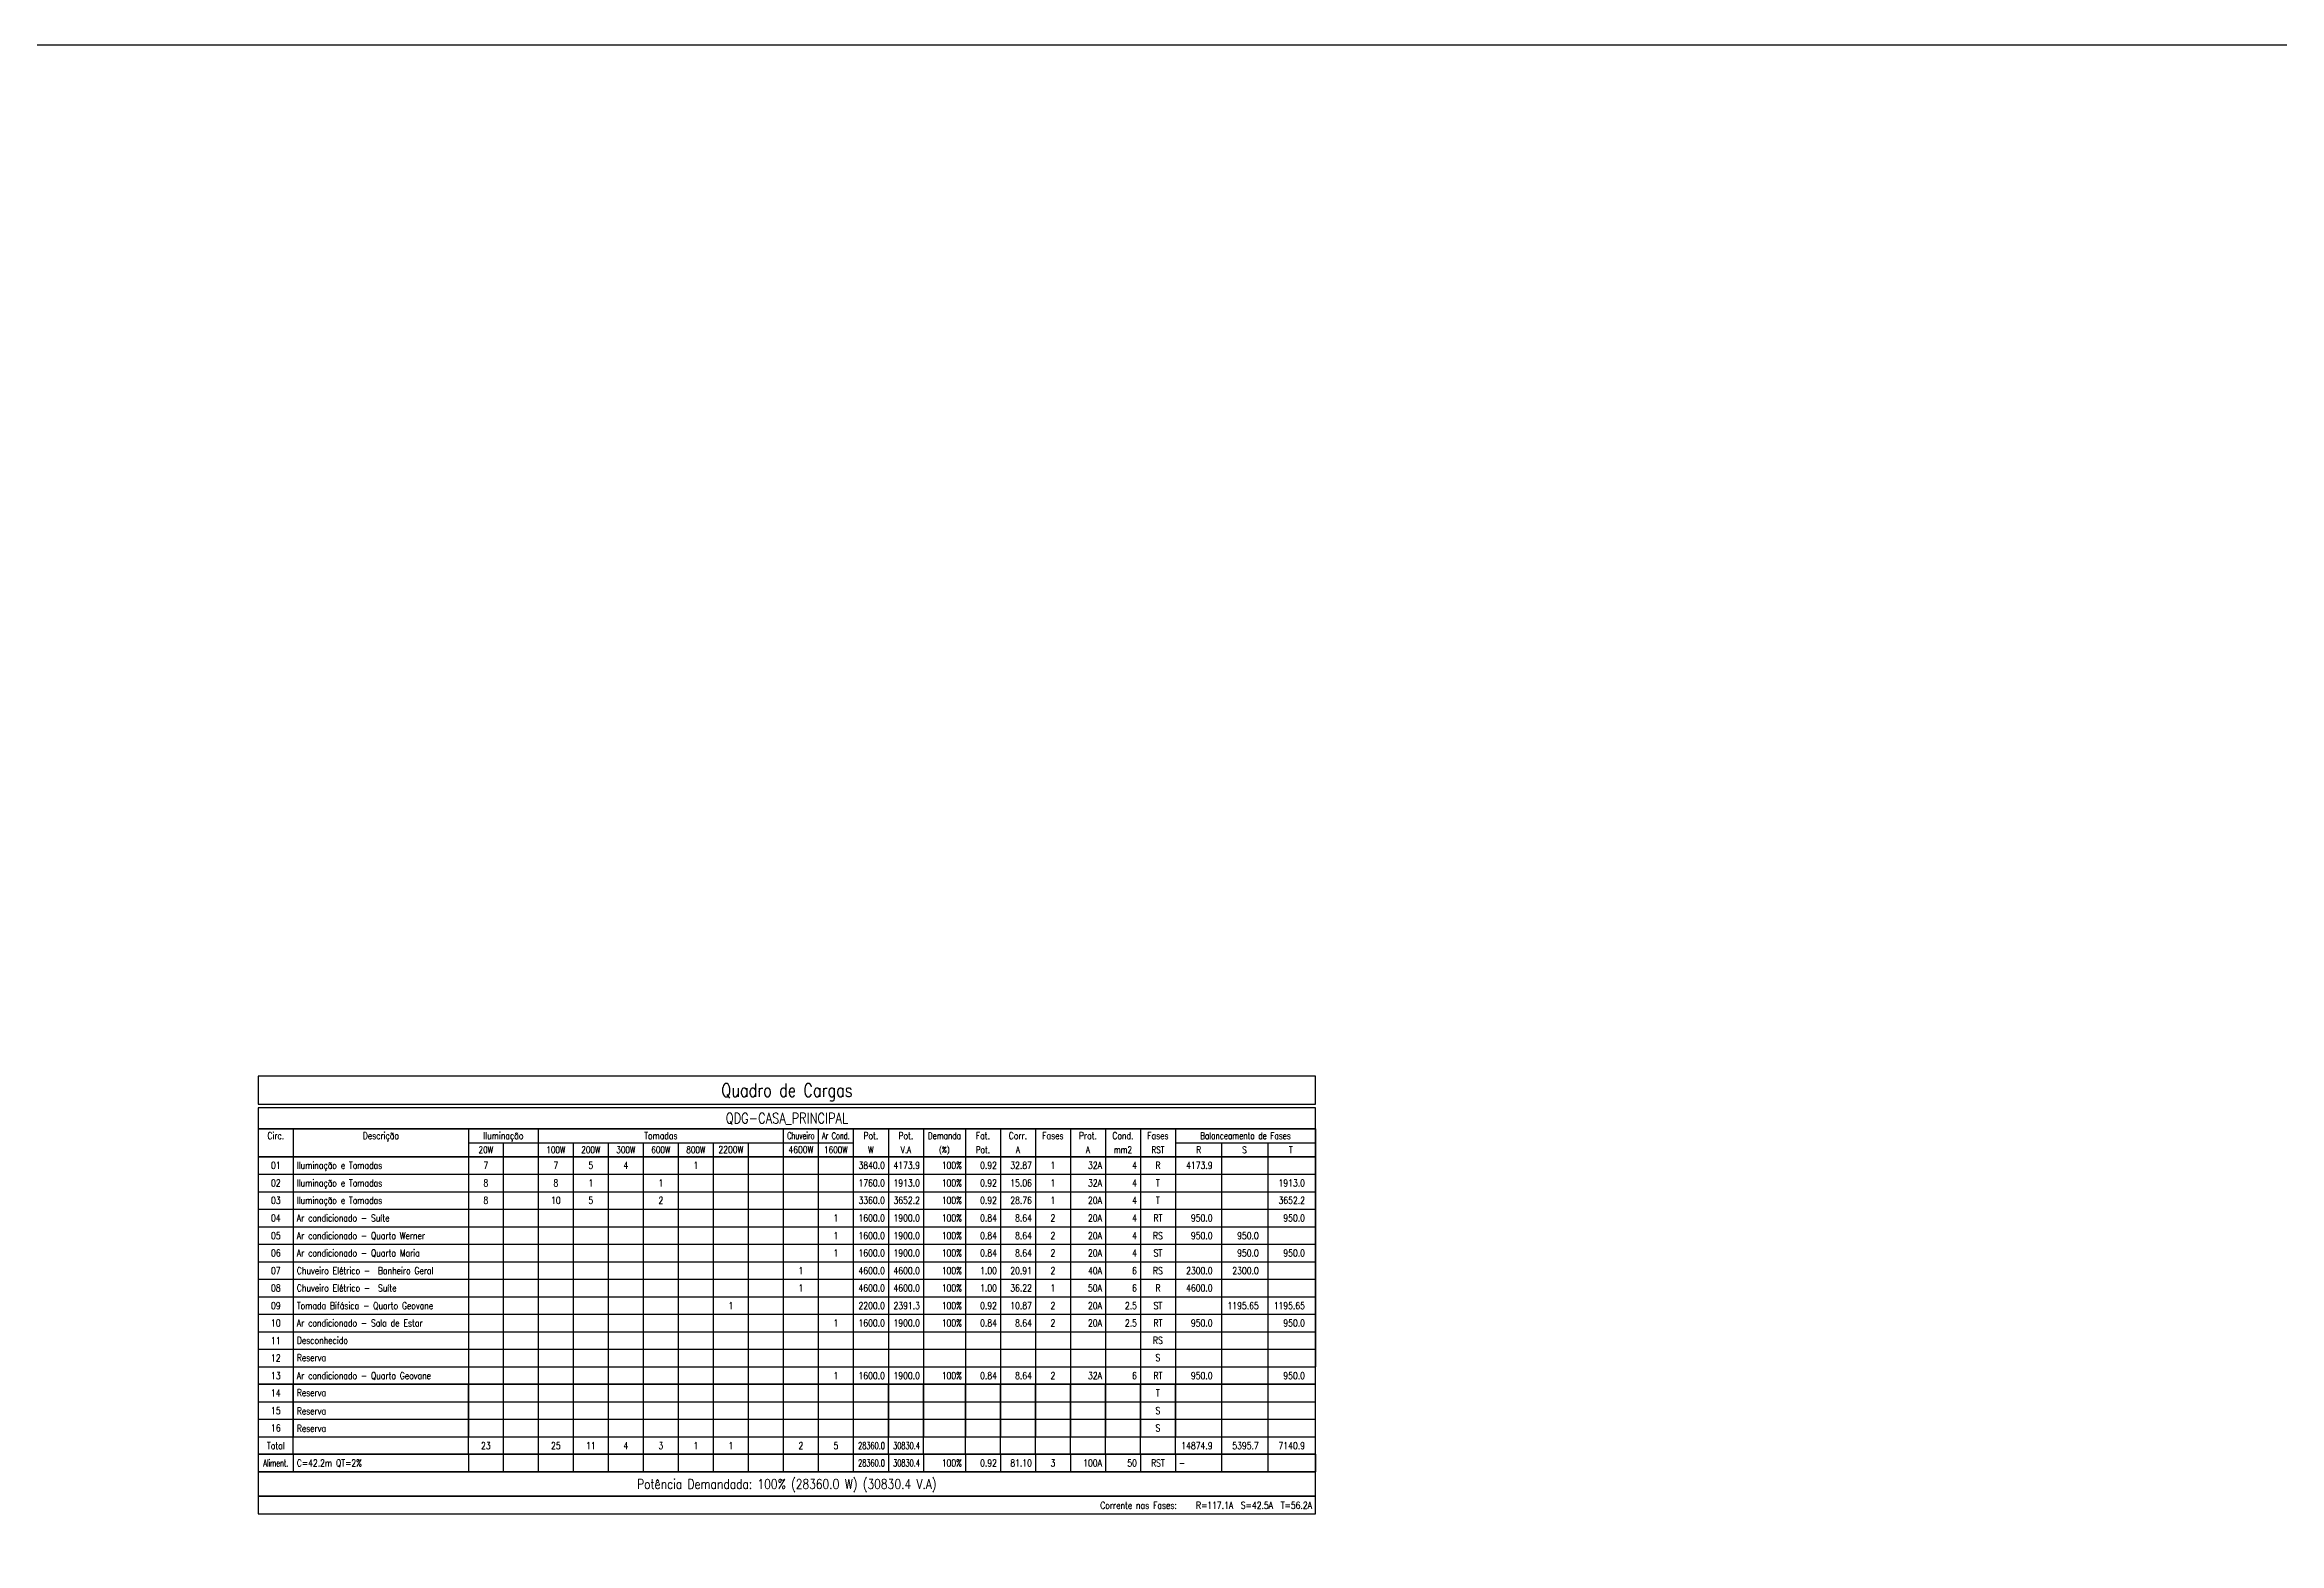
# Model space of a CAD drawing. Extents: x 1450 to 1868, y 82 to 351.
# Drawn here: x 1599.27 to 1631.19, y 269.93 to 291.33 of the extents above; entities that cross this region are included whole.
import ezdxf
from ezdxf.enums import TextEntityAlignment as Align

# ---------------------------------------------------------------- set-up
doc = ezdxf.new("R2010")
doc.units = 0
doc.header["$LTSCALE"] = 0.5
doc.layers.get('0').update_dxf_attribs({"linetype": 'CONTINUOUS'})
doc.layers.add('QUADRO_CARGAS_LINHA', color=2, linetype='CONTINUOUS')
doc.layers.add('QUADRO_CARGAS_TEXTO', color=3, linetype='CONTINUOUS')
doc.styles.add('ROMANS', font='simplex.shx')
doc.styles.add('SIMPLEX', font='simplex.shx')

# ---------------------------------------------------------------- blocks, each defined once
blk = doc.blocks.new('Caixa')
blk.add_lwpolyline([(0, -2000), (20893.1, -2000), (20893.1, -22893.1), (0, -22893.1)], close=True)

msp = doc.modelspace()

# ---------------------------------------------------------------- linework, layer by layer
at = {"layer": 'QUADRO_CARGAS_LINHA'}
for p, q in [((1602.322, 276.599), (1602.322, 276.199)), ((1617.422, 276.599), (1602.322, 276.599)), ((1617.422, 276.199), (1617.422, 276.599)), ((1602.322, 276.199), (1617.422, 276.199)), ((1602.322, 276.149), (1602.322, 275.849)), ((1617.422, 276.149), (1602.322, 276.149)), ((1617.422, 275.849), (1617.422, 276.149)), ((1602.322, 275.849), (1602.322, 275.449)), ((1617.422, 275.849), (1602.322, 275.849)), ((1602.322, 275.849), (1617.422, 275.849)), ((1602.822, 275.849), (1602.822, 275.449)), ((1605.322, 275.849), (1605.322, 275.449)), ((1606.322, 275.649), (1606.322, 275.849)), ((1606.322, 275.449), (1606.322, 275.849)), ((1609.822, 275.649), (1609.822, 275.849)), ((1609.822, 275.449), (1609.822, 275.849)), ((1610.322, 275.649), (1610.322, 275.849)), ((1610.822, 275.649), (1610.822, 275.849)), ((1611.322, 275.849), (1611.322, 275.449)), ((1611.822, 275.849), (1611.822, 275.449)), ((1612.422, 275.849), (1612.422, 275.449)), ((1612.922, 275.849), (1612.922, 275.449)), ((1613.422, 275.849), (1613.422, 275.449)), ((1613.922, 275.849), (1613.922, 275.449)), ((1614.422, 275.849), (1614.422, 275.449)), ((1614.922, 275.849), (1614.922, 275.449)), ((1615.422, 275.849), (1615.422, 275.449)), ((1617.422, 275.849), (1617.422, 275.449)), ((1617.422, 275.449), (1617.422, 275.849)), ((1605.322, 275.649), (1606.322, 275.649)), ((1605.822, 275.449), (1605.822, 275.649)), ((1606.322, 275.649), (1609.822, 275.649)), ((1606.822, 275.449), (1606.822, 275.649)), ((1607.322, 275.449), (1607.322, 275.649)), ((1607.822, 275.449), (1607.822, 275.649)), ((1608.322, 275.449), (1608.322, 275.649)), ((1608.822, 275.449), (1608.822, 275.649)), ((1609.322, 275.449), (1609.322, 275.649)), ((1609.822, 275.649), (1610.322, 275.649)), ((1610.322, 275.649), (1610.822, 275.649)), ((1610.322, 275.449), (1610.322, 275.649)), ((1610.822, 275.449), (1610.822, 275.649)), ((1615.422, 275.649), (1617.422, 275.649)), ((1602.322, 275.449), (1602.322, 275.199)), ((1617.422, 275.449), (1602.322, 275.449)), ((1602.322, 275.449), (1617.422, 275.449)), ((1602.322, 275.199), (1602.322, 274.949)), ((1602.322, 275.199), (1617.422, 275.199)), ((1602.822, 275.449), (1602.822, 275.199)), ((1602.822, 275.199), (1602.822, 274.949)), ((1605.322, 275.449), (1605.322, 275.199)), ((1605.322, 275.199), (1605.322, 274.949)), ((1605.822, 275.199), (1605.822, 275.449)), ((1605.822, 274.949), (1605.822, 275.199)), ((1606.322, 275.199), (1606.322, 275.449)), ((1606.322, 274.949), (1606.322, 275.199)), ((1606.822, 275.199), (1606.822, 275.449)), ((1606.822, 274.949), (1606.822, 275.199)), ((1607.322, 275.199), (1607.322, 275.449)), ((1607.322, 274.949), (1607.322, 275.199)), ((1607.822, 275.199), (1607.822, 275.449)), ((1607.822, 274.949), (1607.822, 275.199)), ((1608.322, 275.199), (1608.322, 275.449)), ((1608.322, 274.949), (1608.322, 275.199)), ((1608.822, 275.199), (1608.822, 275.449)), ((1608.822, 274.949), (1608.822, 275.199)), ((1609.322, 275.199), (1609.322, 275.449)), ((1609.322, 274.949), (1609.322, 275.199)), ((1609.822, 275.199), (1609.822, 275.449)), ((1609.822, 274.949), (1609.822, 275.199)), ((1610.322, 275.199), (1610.322, 275.449)), ((1610.322, 274.949), (1610.322, 275.199)), ((1610.822, 275.199), (1610.822, 275.449)), ((1610.822, 274.949), (1610.822, 275.199)), ((1611.322, 275.449), (1611.322, 275.199)), ((1611.322, 275.199), (1611.322, 274.949)), ((1611.822, 275.449), (1611.822, 275.199)), ((1611.822, 275.199), (1611.822, 274.949)), ((1612.422, 275.449), (1612.422, 275.199)), ((1612.422, 275.199), (1612.422, 274.949)), ((1612.922, 275.449), (1612.922, 275.199)), ((1612.922, 275.199), (1612.922, 274.949)), ((1613.422, 275.449), (1613.422, 275.199)), ((1613.422, 275.199), (1613.422, 274.949)), ((1613.922, 275.449), (1613.922, 275.199)), ((1613.922, 275.199), (1613.922, 274.949)), ((1614.422, 275.449), (1614.422, 275.199)), ((1614.422, 275.199), (1614.422, 274.949)), ((1614.922, 275.449), (1614.922, 275.199)), ((1614.922, 275.199), (1614.922, 274.949)), ((1615.422, 275.449), (1615.422, 275.199)), ((1615.422, 275.199), (1615.422, 274.949)), ((1617.422, 275.449), (1617.422, 275.199)), ((1617.422, 275.199), (1617.422, 275.449)), ((1617.422, 275.199), (1617.422, 274.949)), ((1617.422, 274.949), (1617.422, 275.199)), ((1602.322, 274.949), (1602.322, 274.699)), ((1602.322, 274.949), (1617.422, 274.949)), ((1602.822, 274.949), (1602.822, 274.699)), ((1605.322, 274.949), (1605.322, 274.699)), ((1605.822, 274.699), (1605.822, 274.949)), ((1606.322, 274.699), (1606.322, 274.949)), ((1606.822, 274.699), (1606.822, 274.949)), ((1607.322, 274.699), (1607.322, 274.949)), ((1607.822, 274.699), (1607.822, 274.949)), ((1608.322, 274.699), (1608.322, 274.949)), ((1608.822, 274.699), (1608.822, 274.949)), ((1609.322, 274.699), (1609.322, 274.949)), ((1609.822, 274.699), (1609.822, 274.949)), ((1610.322, 274.699), (1610.322, 274.949)), ((1610.822, 274.699), (1610.822, 274.949)), ((1611.322, 274.949), (1611.322, 274.699)), ((1611.822, 274.949), (1611.822, 274.699)), ((1612.422, 274.949), (1612.422, 274.699)), ((1612.922, 274.949), (1612.922, 274.699)), ((1613.422, 274.949), (1613.422, 274.699)), ((1613.922, 274.949), (1613.922, 274.699)), ((1614.422, 274.949), (1614.422, 274.699)), ((1614.922, 274.949), (1614.922, 274.699)), ((1615.422, 274.949), (1615.422, 274.699)), ((1617.422, 274.949), (1617.422, 274.699)), ((1617.422, 274.699), (1617.422, 274.949)), ((1602.322, 274.699), (1602.322, 274.449)), ((1602.322, 274.699), (1617.422, 274.699)), ((1602.822, 274.699), (1602.822, 274.449)), ((1605.322, 274.699), (1605.322, 274.449)), ((1605.822, 274.449), (1605.822, 274.699)), ((1606.322, 274.449), (1606.322, 274.699)), ((1606.822, 274.449), (1606.822, 274.699)), ((1607.322, 274.449), (1607.322, 274.699)), ((1607.822, 274.449), (1607.822, 274.699)), ((1608.322, 274.449), (1608.322, 274.699)), ((1608.822, 274.449), (1608.822, 274.699)), ((1609.322, 274.449), (1609.322, 274.699)), ((1609.822, 274.449), (1609.822, 274.699)), ((1610.322, 274.449), (1610.322, 274.699)), ((1610.822, 274.449), (1610.822, 274.699)), ((1611.322, 274.699), (1611.322, 274.449)), ((1611.822, 274.699), (1611.822, 274.449)), ((1612.422, 274.699), (1612.422, 274.449)), ((1612.922, 274.699), (1612.922, 274.449)), ((1613.422, 274.699), (1613.422, 274.449)), ((1613.922, 274.699), (1613.922, 274.449)), ((1614.422, 274.699), (1614.422, 274.449)), ((1614.922, 274.699), (1614.922, 274.449)), ((1615.422, 274.699), (1615.422, 274.449)), ((1617.422, 274.699), (1617.422, 274.449)), ((1617.422, 274.449), (1617.422, 274.699)), ((1602.322, 274.449), (1602.322, 274.199)), ((1602.322, 274.449), (1617.422, 274.449)), ((1602.322, 274.199), (1602.322, 273.949)), ((1602.322, 274.199), (1617.422, 274.199)), ((1602.822, 274.449), (1602.822, 274.199)), ((1602.822, 274.199), (1602.822, 273.949)), ((1605.322, 274.449), (1605.322, 274.199)), ((1605.322, 274.199), (1605.322, 273.949)), ((1605.822, 274.199), (1605.822, 274.449)), ((1605.822, 273.949), (1605.822, 274.199)), ((1606.322, 274.199), (1606.322, 274.449)), ((1606.322, 273.949), (1606.322, 274.199)), ((1606.822, 274.199), (1606.822, 274.449)), ((1606.822, 273.949), (1606.822, 274.199)), ((1607.322, 274.199), (1607.322, 274.449)), ((1607.322, 273.949), (1607.322, 274.199)), ((1607.822, 274.199), (1607.822, 274.449)), ((1607.822, 273.949), (1607.822, 274.199)), ((1608.322, 274.199), (1608.322, 274.449)), ((1608.322, 273.949), (1608.322, 274.199)), ((1608.822, 274.199), (1608.822, 274.449)), ((1608.822, 273.949), (1608.822, 274.199)), ((1609.322, 274.199), (1609.322, 274.449)), ((1609.322, 273.949), (1609.322, 274.199)), ((1609.822, 274.199), (1609.822, 274.449)), ((1609.822, 273.949), (1609.822, 274.199)), ((1610.322, 274.199), (1610.322, 274.449)), ((1610.322, 273.949), (1610.322, 274.199)), ((1610.822, 274.199), (1610.822, 274.449)), ((1610.822, 273.949), (1610.822, 274.199)), ((1611.322, 274.449), (1611.322, 274.199)), ((1611.322, 274.199), (1611.322, 273.949)), ((1611.822, 274.449), (1611.822, 274.199)), ((1611.822, 274.199), (1611.822, 273.949)), ((1612.422, 274.449), (1612.422, 274.199)), ((1612.422, 274.199), (1612.422, 273.949)), ((1612.922, 274.449), (1612.922, 274.199)), ((1612.922, 274.199), (1612.922, 273.949)), ((1613.422, 274.449), (1613.422, 274.199)), ((1613.422, 274.199), (1613.422, 273.949)), ((1613.922, 274.449), (1613.922, 274.199)), ((1613.922, 274.199), (1613.922, 273.949)), ((1614.422, 274.449), (1614.422, 274.199)), ((1614.422, 274.199), (1614.422, 273.949)), ((1614.922, 274.449), (1614.922, 274.199)), ((1614.922, 274.199), (1614.922, 273.949)), ((1615.422, 274.449), (1615.422, 274.199)), ((1615.422, 274.199), (1615.422, 273.949)), ((1617.422, 274.449), (1617.422, 274.199)), ((1617.422, 274.199), (1617.422, 274.449)), ((1617.422, 274.199), (1617.422, 273.949)), ((1617.422, 273.949), (1617.422, 274.199)), ((1602.322, 273.949), (1602.322, 273.699)), ((1602.322, 273.949), (1617.422, 273.949)), ((1602.822, 273.949), (1602.822, 273.699)), ((1605.322, 273.949), (1605.322, 273.699)), ((1605.822, 273.699), (1605.822, 273.949)), ((1606.322, 273.699), (1606.322, 273.949)), ((1606.822, 273.699), (1606.822, 273.949)), ((1607.322, 273.699), (1607.322, 273.949)), ((1607.822, 273.699), (1607.822, 273.949)), ((1608.322, 273.699), (1608.322, 273.949)), ((1608.822, 273.699), (1608.822, 273.949)), ((1609.322, 273.699), (1609.322, 273.949)), ((1609.822, 273.699), (1609.822, 273.949)), ((1610.322, 273.699), (1610.322, 273.949)), ((1610.822, 273.699), (1610.822, 273.949)), ((1611.322, 273.949), (1611.322, 273.699)), ((1611.822, 273.949), (1611.822, 273.699)), ((1612.422, 273.949), (1612.422, 273.699)), ((1612.922, 273.949), (1612.922, 273.699)), ((1613.422, 273.949), (1613.422, 273.699)), ((1613.922, 273.949), (1613.922, 273.699)), ((1614.422, 273.949), (1614.422, 273.699)), ((1614.922, 273.949), (1614.922, 273.699)), ((1615.422, 273.949), (1615.422, 273.699)), ((1617.422, 273.949), (1617.422, 273.699)), ((1617.422, 273.699), (1617.422, 273.949)), ((1602.322, 273.699), (1602.322, 273.449)), ((1602.322, 273.699), (1617.422, 273.699)), ((1602.822, 273.699), (1602.822, 273.449)), ((1605.322, 273.699), (1605.322, 273.449)), ((1605.822, 273.449), (1605.822, 273.699)), ((1606.322, 273.449), (1606.322, 273.699)), ((1606.822, 273.449), (1606.822, 273.699)), ((1607.322, 273.449), (1607.322, 273.699)), ((1607.822, 273.449), (1607.822, 273.699)), ((1608.322, 273.449), (1608.322, 273.699)), ((1608.822, 273.449), (1608.822, 273.699)), ((1609.322, 273.449), (1609.322, 273.699)), ((1609.822, 273.449), (1609.822, 273.699)), ((1610.322, 273.449), (1610.322, 273.699)), ((1610.822, 273.449), (1610.822, 273.699)), ((1611.322, 273.699), (1611.322, 273.449)), ((1611.822, 273.699), (1611.822, 273.449)), ((1612.422, 273.699), (1612.422, 273.449)), ((1612.922, 273.699), (1612.922, 273.449)), ((1613.422, 273.699), (1613.422, 273.449)), ((1613.922, 273.699), (1613.922, 273.449)), ((1614.422, 273.699), (1614.422, 273.449)), ((1614.922, 273.699), (1614.922, 273.449)), ((1615.422, 273.699), (1615.422, 273.449)), ((1617.422, 273.699), (1617.422, 273.449)), ((1617.422, 273.449), (1617.422, 273.699)), ((1602.322, 273.449), (1602.322, 273.199)), ((1602.322, 273.449), (1617.422, 273.449)), ((1602.822, 273.449), (1602.822, 273.199)), ((1605.322, 273.449), (1605.322, 273.199)), ((1605.822, 273.199), (1605.822, 273.449)), ((1606.322, 273.199), (1606.322, 273.449)), ((1606.822, 273.199), (1606.822, 273.449)), ((1607.322, 273.199), (1607.322, 273.449)), ((1607.822, 273.199), (1607.822, 273.449)), ((1608.322, 273.199), (1608.322, 273.449)), ((1608.822, 273.199), (1608.822, 273.449)), ((1609.322, 273.199), (1609.322, 273.449)), ((1609.822, 273.199), (1609.822, 273.449)), ((1610.322, 273.199), (1610.322, 273.449)), ((1610.822, 273.199), (1610.822, 273.449)), ((1611.322, 273.449), (1611.322, 273.199)), ((1611.822, 273.449), (1611.822, 273.199)), ((1612.422, 273.449), (1612.422, 273.199)), ((1612.922, 273.449), (1612.922, 273.199)), ((1613.422, 273.449), (1613.422, 273.199)), ((1613.922, 273.449), (1613.922, 273.199)), ((1614.422, 273.449), (1614.422, 273.199)), ((1614.922, 273.449), (1614.922, 273.199)), ((1615.422, 273.449), (1615.422, 273.199)), ((1617.422, 273.449), (1617.422, 273.199)), ((1617.422, 273.199), (1617.422, 273.449)), ((1602.322, 273.199), (1602.322, 272.949)), ((1602.322, 273.199), (1617.422, 273.199)), ((1602.322, 272.949), (1602.322, 272.699)), ((1602.322, 272.949), (1617.422, 272.949)), ((1602.822, 273.199), (1602.822, 272.949)), ((1602.822, 272.949), (1602.822, 272.449)), ((1605.322, 273.199), (1605.322, 272.949)), ((1605.322, 272.949), (1605.322, 272.699)), ((1605.822, 272.949), (1605.822, 273.199)), ((1605.822, 272.449), (1605.822, 272.949)), ((1606.322, 272.949), (1606.322, 273.199)), ((1606.322, 272.449), (1606.322, 272.949)), ((1606.822, 272.949), (1606.822, 273.199)), ((1606.822, 272.449), (1606.822, 272.949)), ((1607.322, 272.949), (1607.322, 273.199)), ((1607.322, 272.449), (1607.322, 272.949)), ((1607.822, 272.949), (1607.822, 273.199)), ((1607.822, 272.449), (1607.822, 272.949)), ((1608.322, 272.949), (1608.322, 273.199)), ((1608.322, 272.449), (1608.322, 272.949)), ((1608.822, 272.949), (1608.822, 273.199)), ((1608.822, 272.449), (1608.822, 272.949)), ((1609.322, 272.949), (1609.322, 273.199)), ((1609.322, 272.449), (1609.322, 272.949)), ((1609.822, 272.949), (1609.822, 273.199)), ((1609.822, 272.449), (1609.822, 272.949)), ((1610.322, 272.949), (1610.322, 273.199)), ((1610.322, 272.449), (1610.322, 272.949)), ((1610.822, 272.949), (1610.822, 273.199)), ((1610.822, 272.449), (1610.822, 272.949)), ((1611.322, 273.199), (1611.322, 272.949)), ((1611.322, 272.949), (1611.322, 272.449)), ((1611.822, 273.199), (1611.822, 272.949)), ((1611.822, 272.949), (1611.822, 272.449)), ((1612.422, 273.199), (1612.422, 272.949)), ((1612.422, 272.949), (1612.422, 272.449)), ((1612.922, 273.199), (1612.922, 272.949)), ((1612.922, 272.949), (1612.922, 272.449)), ((1613.422, 273.199), (1613.422, 272.949)), ((1613.422, 272.949), (1613.422, 272.449)), ((1613.922, 273.199), (1613.922, 272.949)), ((1613.922, 272.949), (1613.922, 272.449)), ((1614.422, 273.199), (1614.422, 272.949)), ((1614.422, 272.949), (1614.422, 272.449)), ((1614.922, 273.199), (1614.922, 272.949)), ((1614.922, 272.949), (1614.922, 272.449)), ((1615.422, 273.199), (1615.422, 272.949)), ((1615.422, 272.949), (1615.422, 272.449)), ((1617.422, 273.199), (1617.422, 272.949)), ((1617.422, 272.949), (1617.422, 273.199)), ((1617.422, 272.699), (1617.422, 272.949)), ((1617.422, 272.949), (1617.422, 272.449)), ((1617.422, 272.449), (1617.422, 272.949)), ((1602.322, 272.699), (1617.422, 272.699)), ((1602.322, 272.699), (1602.322, 272.449)), ((1605.322, 272.699), (1605.322, 272.449)), ((1617.422, 272.449), (1617.422, 272.699)), ((1602.322, 272.449), (1617.422, 272.449)), ((1602.322, 272.449), (1602.322, 272.199)), ((1602.322, 272.449), (1617.422, 272.449)), ((1602.822, 272.449), (1602.822, 272.199)), ((1605.322, 272.449), (1605.322, 272.199)), ((1605.822, 272.199), (1605.822, 272.449)), ((1606.322, 272.199), (1606.322, 272.449)), ((1606.822, 272.199), (1606.822, 272.449)), ((1607.322, 272.199), (1607.322, 272.449)), ((1607.822, 272.199), (1607.822, 272.449)), ((1608.322, 272.199), (1608.322, 272.449)), ((1608.822, 272.199), (1608.822, 272.449)), ((1609.322, 272.199), (1609.322, 272.449)), ((1609.822, 272.199), (1609.822, 272.449)), ((1610.322, 272.199), (1610.322, 272.449)), ((1610.822, 272.199), (1610.822, 272.449)), ((1611.322, 272.449), (1611.322, 272.199)), ((1611.822, 272.449), (1611.822, 272.199)), ((1612.422, 272.449), (1612.422, 272.199)), ((1612.922, 272.449), (1612.922, 272.199)), ((1613.422, 272.449), (1613.422, 272.199)), ((1613.922, 272.449), (1613.922, 272.199)), ((1614.422, 272.449), (1614.422, 272.199)), ((1614.922, 272.449), (1614.922, 272.199)), ((1615.422, 272.449), (1615.422, 272.199)), ((1617.422, 272.199), (1617.422, 272.449)), ((1602.322, 272.199), (1617.422, 272.199)), ((1602.322, 272.199), (1602.322, 271.949)), ((1602.322, 272.199), (1617.422, 272.199)), ((1602.322, 272.199), (1602.322, 271.199)), ((1617.422, 272.199), (1602.322, 272.199)), ((1602.822, 272.199), (1602.822, 271.949)), ((1602.822, 271.199), (1602.822, 272.199)), ((1605.322, 272.199), (1605.322, 271.949)), ((1605.322, 271.199), (1605.322, 272.199)), ((1605.822, 271.949), (1605.822, 272.199)), ((1605.822, 271.199), (1605.822, 272.199)), ((1606.322, 271.949), (1606.322, 272.199)), ((1606.322, 271.199), (1606.322, 272.199)), ((1606.822, 271.949), (1606.822, 272.199)), ((1606.822, 271.199), (1606.822, 272.199)), ((1607.322, 271.949), (1607.322, 272.199)), ((1607.322, 271.199), (1607.322, 272.199)), ((1607.822, 271.949), (1607.822, 272.199)), ((1607.822, 271.199), (1607.822, 272.199)), ((1608.322, 271.949), (1608.322, 272.199)), ((1608.322, 271.199), (1608.322, 272.199)), ((1608.822, 271.949), (1608.822, 272.199)), ((1608.822, 271.199), (1608.822, 272.199)), ((1609.322, 271.949), (1609.322, 272.199)), ((1609.322, 271.199), (1609.322, 272.199)), ((1609.822, 271.949), (1609.822, 272.199)), ((1609.822, 271.199), (1609.822, 272.199)), ((1610.322, 271.949), (1610.322, 272.199)), ((1610.322, 271.199), (1610.322, 272.199)), ((1610.822, 271.949), (1610.822, 272.199)), ((1610.822, 271.199), (1610.822, 272.199)), ((1611.322, 272.199), (1611.322, 271.949)), ((1611.322, 271.199), (1611.322, 272.199)), ((1611.822, 272.199), (1611.822, 271.949)), ((1611.822, 271.199), (1611.822, 272.199)), ((1612.422, 272.199), (1612.422, 271.949)), ((1612.422, 271.199), (1612.422, 272.199)), ((1612.922, 272.199), (1612.922, 271.949)), ((1612.922, 271.199), (1612.922, 272.199)), ((1613.422, 272.199), (1613.422, 271.949)), ((1613.422, 271.199), (1613.422, 272.199)), ((1613.922, 272.199), (1613.922, 271.949)), ((1613.922, 271.199), (1613.922, 272.199)), ((1614.422, 272.199), (1614.422, 271.949)), ((1614.422, 271.199), (1614.422, 272.199)), ((1614.922, 272.199), (1614.922, 271.949)), ((1614.922, 271.199), (1614.922, 272.199)), ((1615.422, 272.199), (1615.422, 271.949)), ((1615.422, 271.199), (1615.422, 272.199)), ((1617.422, 271.949), (1617.422, 272.199)), ((1617.422, 271.199), (1617.422, 272.199)), ((1617.422, 271.199), (1617.422, 272.199)), ((1602.322, 271.949), (1617.422, 271.949)), ((1602.322, 271.949), (1602.322, 271.699)), ((1602.322, 271.949), (1617.422, 271.949)), ((1602.322, 271.699), (1617.422, 271.699)), ((1602.322, 271.699), (1602.322, 271.449)), ((1602.322, 271.699), (1617.422, 271.699)), ((1602.822, 271.949), (1602.822, 271.699)), ((1602.822, 271.699), (1602.822, 271.449)), ((1605.322, 271.949), (1605.322, 271.699)), ((1605.322, 271.699), (1605.322, 271.449)), ((1605.822, 271.699), (1605.822, 271.949)), ((1605.822, 271.449), (1605.822, 271.699)), ((1606.322, 271.699), (1606.322, 271.949)), ((1606.322, 271.449), (1606.322, 271.699)), ((1606.822, 271.699), (1606.822, 271.949)), ((1606.822, 271.449), (1606.822, 271.699)), ((1607.322, 271.699), (1607.322, 271.949)), ((1607.322, 271.449), (1607.322, 271.699)), ((1607.822, 271.699), (1607.822, 271.949)), ((1607.822, 271.449), (1607.822, 271.699)), ((1608.322, 271.699), (1608.322, 271.949)), ((1608.322, 271.449), (1608.322, 271.699)), ((1608.822, 271.699), (1608.822, 271.949)), ((1608.822, 271.449), (1608.822, 271.699)), ((1609.322, 271.699), (1609.322, 271.949)), ((1609.322, 271.449), (1609.322, 271.699)), ((1609.822, 271.699), (1609.822, 271.949)), ((1609.822, 271.449), (1609.822, 271.699)), ((1610.322, 271.699), (1610.322, 271.949)), ((1610.322, 271.449), (1610.322, 271.699)), ((1610.822, 271.699), (1610.822, 271.949)), ((1610.822, 271.449), (1610.822, 271.699)), ((1611.322, 271.949), (1611.322, 271.699)), ((1611.322, 271.699), (1611.322, 271.449)), ((1611.822, 271.949), (1611.822, 271.699)), ((1611.822, 271.699), (1611.822, 271.449)), ((1612.422, 271.949), (1612.422, 271.699)), ((1612.422, 271.699), (1612.422, 271.449)), ((1612.922, 271.949), (1612.922, 271.699)), ((1612.922, 271.699), (1612.922, 271.449)), ((1613.422, 271.949), (1613.422, 271.699)), ((1613.422, 271.699), (1613.422, 271.449)), ((1613.922, 271.949), (1613.922, 271.699)), ((1613.922, 271.699), (1613.922, 271.449)), ((1614.422, 271.949), (1614.422, 271.699)), ((1614.422, 271.699), (1614.422, 271.449)), ((1614.922, 271.949), (1614.922, 271.699)), ((1614.922, 271.699), (1614.922, 271.449)), ((1615.422, 271.949), (1615.422, 271.699)), ((1615.422, 271.699), (1615.422, 271.449)), ((1617.422, 271.699), (1617.422, 271.949)), ((1617.422, 271.449), (1617.422, 271.699)), ((1602.322, 271.449), (1617.422, 271.449)), ((1602.322, 271.199), (1602.322, 270.949)), ((1617.422, 271.199), (1602.322, 271.199)), ((1602.322, 271.199), (1617.422, 271.199)), ((1602.822, 271.199), (1602.822, 270.949)), ((1605.322, 271.199), (1605.322, 270.949)), ((1605.822, 270.949), (1605.822, 271.199)), ((1606.322, 270.949), (1606.322, 271.199)), ((1606.822, 270.949), (1606.822, 271.199)), ((1607.322, 270.949), (1607.322, 271.199)), ((1607.822, 270.949), (1607.822, 271.199)), ((1608.322, 270.949), (1608.322, 271.199)), ((1608.822, 270.949), (1608.822, 271.199)), ((1609.322, 270.949), (1609.322, 271.199)), ((1609.822, 270.949), (1609.822, 271.199)), ((1610.322, 270.949), (1610.322, 271.199)), ((1610.822, 270.949), (1610.822, 271.199)), ((1611.322, 271.199), (1611.322, 270.949)), ((1611.822, 271.199), (1611.822, 270.949)), ((1612.422, 271.199), (1612.422, 270.949)), ((1612.922, 271.199), (1612.922, 270.949)), ((1613.422, 271.199), (1613.422, 270.949)), ((1613.922, 271.199), (1613.922, 270.949)), ((1614.422, 271.199), (1614.422, 270.949)), ((1614.922, 271.199), (1614.922, 270.949)), ((1615.422, 271.199), (1615.422, 270.949)), ((1617.422, 271.199), (1617.422, 270.949)), ((1617.422, 270.949), (1617.422, 271.199)), ((1602.322, 270.949), (1602.322, 270.599)), ((1617.422, 270.949), (1602.322, 270.949)), ((1602.322, 270.949), (1617.422, 270.949)), ((1617.422, 270.599), (1617.422, 270.949)), ((1602.322, 270.599), (1602.322, 270.349)), ((1617.422, 270.599), (1602.322, 270.599)), ((1602.322, 270.599), (1617.422, 270.599)), ((1617.422, 270.349), (1617.422, 270.599)), ((1602.322, 270.349), (1617.422, 270.349))]:
    msp.add_line(p, q, dxfattribs=at)
for points in [[(1616.082, 275.649), (1616.082, 275.649), (1616.082, 270.949)], [(1616.742, 275.649), (1616.742, 270.949)]]:
    msp.add_lwpolyline(points, dxfattribs=at)

# ---------------------------------------------------------------- block references
at = {"xscale": 0.01000000108748102, "yscale": 0.01000000108748102, "zscale": 0.01000000108748102}
msp.add_blockref('Caixa', (1450.157, 311.333), dxfattribs=at)

# ---------------------------------------------------------------- texts
at = {"layer": 'QUADRO_CARGAS_TEXTO'}
for s, height, style, width, p in [('Quadro de Cargas', 0.19, 'ROMANS', 0.8, (1609.872, 276.399)), ('Circ.', 0.1, 'SIMPLEX', 0.8, (1602.572, 275.749)), ('Descrição', 0.1, 'SIMPLEX', 0.8, (1604.072, 275.749)), ('Iluminação', 0.1, 'SIMPLEX', 0.8, (1605.822, 275.749)), ('Tomadas', 0.1, 'SIMPLEX', 0.8, (1608.072, 275.749)), ('QDG-CASA_PRINCIPAL', 0.15, 'ROMANS', 0.8, (1609.872, 275.999)), ('Chuveiro', 0.1, 'SIMPLEX', 0.651605, (1610.072, 275.749)), ('Ar Cond.', 0.095, 'SIMPLEX', 0.619025, (1610.572, 275.749)), ('Pot.', 0.1, 'SIMPLEX', 0.8, (1611.072, 275.749)), ('Pot.', 0.1, 'SIMPLEX', 0.8, (1611.572, 275.749)), ('Demanda', 0.095, 'SIMPLEX', 0.8, (1612.122, 275.749)), ('Fat.', 0.1, 'SIMPLEX', 0.8, (1612.672, 275.749)), ('Corr.', 0.1, 'SIMPLEX', 0.8, (1613.172, 275.749)), ('Fases', 0.1, 'SIMPLEX', 0.8, (1613.672, 275.749)), ('Prot.', 0.1, 'SIMPLEX', 0.8, (1614.172, 275.749)), ('Cond.', 0.1, 'SIMPLEX', 0.8, (1614.672, 275.749)), ('Fases', 0.1, 'SIMPLEX', 0.8, (1615.172, 275.749)), ('Balanceamento de Fases', 0.095, 'SIMPLEX', 0.8, (1616.422, 275.749)), ('20W', 0.095, 'SIMPLEX', 0.8, (1605.572, 275.549)), ('100W', 0.095, 'SIMPLEX', 0.8, (1606.572, 275.549)), ('200W', 0.095, 'SIMPLEX', 0.8, (1607.072, 275.549)), ('300W', 0.095, 'SIMPLEX', 0.8, (1607.572, 275.549)), ('600W', 0.095, 'SIMPLEX', 0.8, (1608.072, 275.549)), ('800W', 0.095, 'SIMPLEX', 0.8, (1608.572, 275.549)), ('2200W', 0.1, 'SIMPLEX', 0.8, (1609.072, 275.549)), ('4600W', 0.1, 'SIMPLEX', 0.8, (1610.072, 275.549)), ('1600W', 0.095, 'SIMPLEX', 0.8, (1610.572, 275.549)), ('W', 0.095, 'SIMPLEX', 0.8, (1611.072, 275.549)), ('V.A', 0.095, 'SIMPLEX', 0.8, (1611.572, 275.549)), ('(%)', 0.0815, 'SIMPLEX', 0.8, (1612.122, 275.549)), ('Pot.', 0.095, 'SIMPLEX', 0.8, (1612.672, 275.549)), ('A', 0.095, 'SIMPLEX', 0.8, (1613.172, 275.549)), ('A', 0.095, 'SIMPLEX', 0.8, (1614.172, 275.549)), ('mm2', 0.095, 'SIMPLEX', 0.8, (1614.672, 275.549)), ('RST', 0.095, 'SIMPLEX', 0.8, (1615.172, 275.549)), ('R', 0.095, 'SIMPLEX', 0.8, (1615.755, 275.549)), ('S', 0.095, 'SIMPLEX', 0.8, (1616.408, 275.549)), ('T', 0.095, 'SIMPLEX', 0.8, (1617.071, 275.549)), ('01', 0.1, 'SIMPLEX', 0.8, (1602.572, 275.324)), ('7', 0.1, 'SIMPLEX', 0.8, (1605.572, 275.324)), ('7', 0.1, 'SIMPLEX', 0.8, (1606.572, 275.324)), ('5', 0.1, 'SIMPLEX', 0.8, (1607.072, 275.324)), ('4', 0.1, 'SIMPLEX', 0.8, (1607.572, 275.324)), ('1', 0.1, 'SIMPLEX', 0.8, (1608.572, 275.324)), ('1', 0.1, 'SIMPLEX', 0.8, (1613.672, 275.324)), ('R', 0.1, 'SIMPLEX', 0.8, (1615.172, 275.324)), ('02', 0.1, 'SIMPLEX', 0.8, (1602.572, 275.074)), ('03', 0.1, 'SIMPLEX', 0.8, (1602.572, 274.824)), ('8', 0.1, 'SIMPLEX', 0.8, (1605.572, 275.074)), ('8', 0.1, 'SIMPLEX', 0.8, (1605.572, 274.824)), ('10', 0.1, 'SIMPLEX', 0.8, (1606.572, 274.824)), ('8', 0.1, 'SIMPLEX', 0.8, (1606.572, 275.074)), ('5', 0.1, 'SIMPLEX', 0.8, (1607.072, 274.824)), ('1', 0.1, 'SIMPLEX', 0.8, (1607.072, 275.074)), ('2', 0.1, 'SIMPLEX', 0.8, (1608.072, 274.824)), ('1', 0.1, 'SIMPLEX', 0.8, (1608.072, 275.074)), ('1', 0.1, 'SIMPLEX', 0.8, (1613.672, 275.074)), ('1', 0.1, 'SIMPLEX', 0.8, (1613.672, 274.824)), ('T', 0.1, 'SIMPLEX', 0.8, (1615.172, 275.074)), ('T', 0.1, 'SIMPLEX', 0.8, (1615.172, 274.824)), ('04', 0.1, 'SIMPLEX', 0.8, (1602.572, 274.574)), ('1', 0.1, 'SIMPLEX', 0.8, (1610.572, 274.574)), ('2', 0.1, 'SIMPLEX', 0.8, (1613.672, 274.574)), ('RT', 0.1, 'SIMPLEX', 0.8, (1615.172, 274.574)), ('05', 0.1, 'SIMPLEX', 0.8, (1602.572, 274.324)), ('1', 0.1, 'SIMPLEX', 0.8, (1610.572, 274.324)), ('2', 0.1, 'SIMPLEX', 0.8, (1613.672, 274.324)), ('RS', 0.1, 'SIMPLEX', 0.8, (1615.172, 274.324)), ('06', 0.1, 'SIMPLEX', 0.8, (1602.572, 274.074)), ('07', 0.1, 'SIMPLEX', 0.8, (1602.572, 273.824)), ('1', 0.1, 'SIMPLEX', 0.8, (1610.072, 273.824)), ('1', 0.1, 'SIMPLEX', 0.8, (1610.572, 274.074)), ('2', 0.1, 'SIMPLEX', 0.8, (1613.672, 274.074)), ('2', 0.1, 'SIMPLEX', 0.8, (1613.672, 273.824)), ('RS', 0.1, 'SIMPLEX', 0.8, (1615.172, 273.824)), ('ST', 0.1, 'SIMPLEX', 0.8, (1615.172, 274.074)), ('08', 0.1, 'SIMPLEX', 0.8, (1602.572, 273.574)), ('1', 0.1, 'SIMPLEX', 0.8, (1610.072, 273.574)), ('1', 0.1, 'SIMPLEX', 0.8, (1613.672, 273.574)), ('R', 0.1, 'SIMPLEX', 0.8, (1615.172, 273.574)), ('09', 0.1, 'SIMPLEX', 0.8, (1602.572, 273.324)), ('1', 0.1, 'SIMPLEX', 0.8, (1609.072, 273.324)), ('2', 0.1, 'SIMPLEX', 0.8, (1613.672, 273.324)), ('ST', 0.1, 'SIMPLEX', 0.8, (1615.172, 273.324)), ('10', 0.1, 'SIMPLEX', 0.8, (1602.572, 273.074)), ('1', 0.1, 'SIMPLEX', 0.8, (1610.572, 273.074)), ('2', 0.1, 'SIMPLEX', 0.8, (1613.672, 273.074)), ('RT', 0.1, 'SIMPLEX', 0.8, (1615.172, 273.074)), ('11', 0.1, 'SIMPLEX', 0.8, (1602.572, 272.821)), ('12', 0.1, 'SIMPLEX', 0.8, (1602.572, 272.572)), ('RS', 0.1, 'SIMPLEX', 0.8, (1615.172, 272.829)), ('S', 0.1, 'SIMPLEX', 0.8, (1615.172, 272.579)), ('13', 0.1, 'SIMPLEX', 0.8, (1602.572, 272.324)), ('1', 0.1, 'SIMPLEX', 0.8, (1610.572, 272.324)), ('2', 0.1, 'SIMPLEX', 0.8, (1613.672, 272.324)), ('RT', 0.1, 'SIMPLEX', 0.8, (1615.172, 272.324)), ('14', 0.1, 'SIMPLEX', 0.8, (1602.572, 272.074)), ('T', 0.1, 'SIMPLEX', 0.8, (1615.172, 272.074)), ('15', 0.1, 'SIMPLEX', 0.8, (1602.572, 271.824)), ('S', 0.1, 'SIMPLEX', 0.8, (1615.172, 271.824)), ('Total', 0.1, 'SIMPLEX', 0.8, (1602.572, 271.324)), ('16', 0.1, 'SIMPLEX', 0.8, (1602.572, 271.574)), ('23', 0.1, 'SIMPLEX', 0.8, (1605.572, 271.324)), ('25', 0.1, 'SIMPLEX', 0.8, (1606.572, 271.324)), ('11', 0.1, 'SIMPLEX', 0.8, (1607.072, 271.324)), ('4', 0.1, 'SIMPLEX', 0.8, (1607.572, 271.324)), ('3', 0.1, 'SIMPLEX', 0.8, (1608.072, 271.324)), ('1', 0.1, 'SIMPLEX', 0.8, (1608.572, 271.324)), ('1', 0.1, 'SIMPLEX', 0.8, (1609.072, 271.324)), ('2', 0.1, 'SIMPLEX', 0.8, (1610.072, 271.324)), ('5', 0.1, 'SIMPLEX', 0.8, (1610.572, 271.324)), ('S', 0.1, 'SIMPLEX', 0.8, (1615.172, 271.574)), ('Aliment.', 0.1, 'SIMPLEX', 0.6859, (1602.572, 271.074)), ('3', 0.1, 'SIMPLEX', 0.8, (1613.672, 271.074)), ('RST', 0.1, 'SIMPLEX', 0.8, (1615.172, 271.074)), ('Potência Demandada: 100% (28360.0 W) (30830.4 V.A)', 0.13967, 'SIMPLEX', 0.8, (1609.872, 270.774))]:
    msp.add_text(s, height=height, dxfattribs=dict(at, style=style, width=width)).set_placement(p, align=Align.MIDDLE_CENTER)
at = {"layer": 'QUADRO_CARGAS_TEXTO', "style": 'SIMPLEX', "width": 0.8}
for s, p in [('Iluminação e Tomadas', (1602.872, 275.324)), ('Iluminação e Tomadas', (1602.872, 275.074)), ('Iluminação e Tomadas', (1602.872, 274.824)), ('Ar condicionado - Suíte', (1602.872, 274.574)), ('Ar condicionado - Quarto Werner', (1602.872, 274.324)), ('Ar condicionado - Quarto Maria', (1602.872, 274.074)), ('Chuveiro Elétrico -  Banheiro Geral', (1602.872, 273.824)), ('Chuveiro Elétrico -  Suíte', (1602.872, 273.574)), ('Tomada Bifásica - Quarto Geovane', (1602.872, 273.324)), ('Ar condicionado - Sala de Estar', (1602.872, 273.074)), ('Desconhecido', (1602.872, 272.827)), ('Reserva', (1602.872, 272.58)), ('Ar condicionado - Quarto Geovane', (1602.872, 272.324)), ('Reserva', (1602.872, 272.077)), ('Reserva', (1602.872, 271.818)), ('Reserva', (1602.872, 271.571)), ('C=42.2m QT=2%', (1602.872, 271.074)), ('-', (1615.472, 271.074))]:
    msp.add_text(s, height=0.1, dxfattribs=at).set_placement(p, align=Align.MIDDLE_LEFT)
at = {"layer": 'QUADRO_CARGAS_TEXTO', "style": 'SIMPLEX'}
for s, width, p in [('3840.0', 0.8, (1611.272, 275.324)), ('4173.9', 0.8, (1611.772, 275.324)), ('100%', 0.8, (1612.372, 275.324)), ('0.92', 0.8, (1612.872, 275.324)), ('32.87', 0.8, (1613.372, 275.324)), ('32A', 0.8, (1614.372, 275.324)), ('4', 0.8, (1614.872, 275.324)), ('4173.9', 0.8, (1615.952, 275.324)), ('3360.0', 0.8, (1611.272, 274.824)), ('1760.0', 0.8, (1611.272, 275.074)), ('3652.2', 0.8, (1611.772, 274.824)), ('1913.0', 0.8, (1611.772, 275.074)), ('100%', 0.8, (1612.372, 275.074)), ('100%', 0.8, (1612.372, 274.824)), ('0.92', 0.8, (1612.872, 275.074)), ('0.92', 0.8, (1612.872, 274.824)), ('28.76', 0.8, (1613.372, 274.824)), ('15.06', 0.8, (1613.372, 275.074)), ('32A', 0.8, (1614.372, 275.074)), ('20A', 0.8, (1614.372, 274.824)), ('4', 0.8, (1614.872, 275.074)), ('4', 0.8, (1614.872, 274.824)), ('3652.2', 0.8, (1617.272, 274.824)), ('1913.0', 0.8, (1617.272, 275.074)), ('1600.0', 0.8, (1611.272, 274.574)), ('1900.0', 0.8, (1611.772, 274.574)), ('100%', 0.8, (1612.372, 274.574)), ('0.84', 0.8, (1612.872, 274.574)), ('8.64', 0.8, (1613.372, 274.574)), ('20A', 0.8, (1614.372, 274.574)), ('4', 0.8, (1614.872, 274.574)), ('950.0', 0.8, (1615.952, 274.574)), ('950.0', 0.8, (1617.272, 274.574)), ('1600.0', 0.8, (1611.272, 274.324)), ('1900.0', 0.8, (1611.772, 274.324)), ('100%', 0.8, (1612.372, 274.324)), ('0.84', 0.8, (1612.872, 274.324)), ('8.64', 0.8, (1613.372, 274.324)), ('20A', 0.8, (1614.372, 274.324)), ('4', 0.8, (1614.872, 274.324)), ('950.0', 0.8, (1615.952, 274.324)), ('950.0', 0.8, (1616.612, 274.324)), ('4600.0', 0.8, (1611.272, 273.824)), ('1600.0', 0.8, (1611.272, 274.074)), ('4600.0', 0.8, (1611.772, 273.824)), ('1900.0', 0.8, (1611.772, 274.074)), ('100%', 0.8, (1612.372, 274.074)), ('100%', 0.8, (1612.372, 273.824)), ('0.84', 0.8, (1612.872, 274.074)), ('1.00', 0.8, (1612.872, 273.824)), ('20.91', 0.8, (1613.372, 273.824)), ('8.64', 0.8, (1613.372, 274.074)), ('20A', 0.8, (1614.372, 274.074)), ('40A', 0.8, (1614.372, 273.824)), ('4', 0.8, (1614.872, 274.074)), ('6', 0.8, (1614.872, 273.824)), ('2300.0', 0.8, (1615.952, 273.824)), ('2300.0', 0.8, (1616.612, 273.824)), ('950.0', 0.8, (1616.612, 274.074)), ('950.0', 0.8, (1617.272, 274.074)), ('4600.0', 0.8, (1611.272, 273.574)), ('4600.0', 0.8, (1611.772, 273.574)), ('100%', 0.8, (1612.372, 273.574)), ('1.00', 0.8, (1612.872, 273.574)), ('36.22', 0.8, (1613.372, 273.574)), ('50A', 0.8, (1614.372, 273.574)), ('6', 0.8, (1614.872, 273.574)), ('4600.0', 0.8, (1615.952, 273.574)), ('2200.0', 0.8, (1611.272, 273.324)), ('2391.3', 0.8, (1611.772, 273.324)), ('100%', 0.8, (1612.372, 273.324)), ('0.92', 0.8, (1612.872, 273.324)), ('10.87', 0.8, (1613.372, 273.324)), ('20A', 0.8, (1614.372, 273.324)), ('2.5', 0.8, (1614.872, 273.324)), ('1195.65', 0.8, (1616.612, 273.324)), ('1195.65', 0.8, (1617.272, 273.324)), ('1600.0', 0.8, (1611.272, 273.074)), ('1900.0', 0.8, (1611.772, 273.074)), ('100%', 0.8, (1612.372, 273.074)), ('0.84', 0.8, (1612.872, 273.074)), ('8.64', 0.8, (1613.372, 273.074)), ('20A', 0.8, (1614.372, 273.074)), ('2.5', 0.8, (1614.872, 273.074)), ('950.0', 0.8, (1615.952, 273.074)), ('950.0', 0.8, (1617.272, 273.074)), ('1600.0', 0.8, (1611.272, 272.324)), ('1900.0', 0.8, (1611.772, 272.324)), ('100%', 0.8, (1612.372, 272.324)), ('0.84', 0.8, (1612.872, 272.324)), ('8.64', 0.8, (1613.372, 272.324)), ('32A', 0.8, (1614.372, 272.324)), ('6', 0.8, (1614.872, 272.324)), ('950.0', 0.8, (1615.952, 272.324)), ('950.0', 0.8, (1617.272, 272.324)), ('28360.0', 0.651605, (1611.272, 271.324)), ('30830.4', 0.651605, (1611.772, 271.324)), ('14874.9', 0.8, (1615.952, 271.324)), ('5395.7', 0.8, (1616.612, 271.324)), ('7140.9', 0.8, (1617.272, 271.324)), ('28360.0', 0.651605, (1611.272, 271.074)), ('30830.4', 0.651605, (1611.772, 271.074)), ('100%', 0.8, (1612.372, 271.074)), ('0.92', 0.8, (1612.872, 271.074)), ('81.10', 0.8, (1613.372, 271.074)), ('100A', 0.8, (1614.372, 271.074)), ('50', 0.8, (1614.872, 271.074))]:
    msp.add_text(s, height=0.1, dxfattribs=dict(at, width=width)).set_placement(p, align=Align.MIDDLE_RIGHT)
at = {"layer": 'QUADRO_CARGAS_TEXTO', "style": 'SIMPLEX', "width": 0.8}
msp.add_text('Corrente nas Fases:   R=117.1A  S=42.5A  T=56.2A', height=0.1, dxfattribs=at).set_placement((1617.372, 270.389), align=Align.BOTTOM_RIGHT)

doc.saveas('drawing.dxf')
